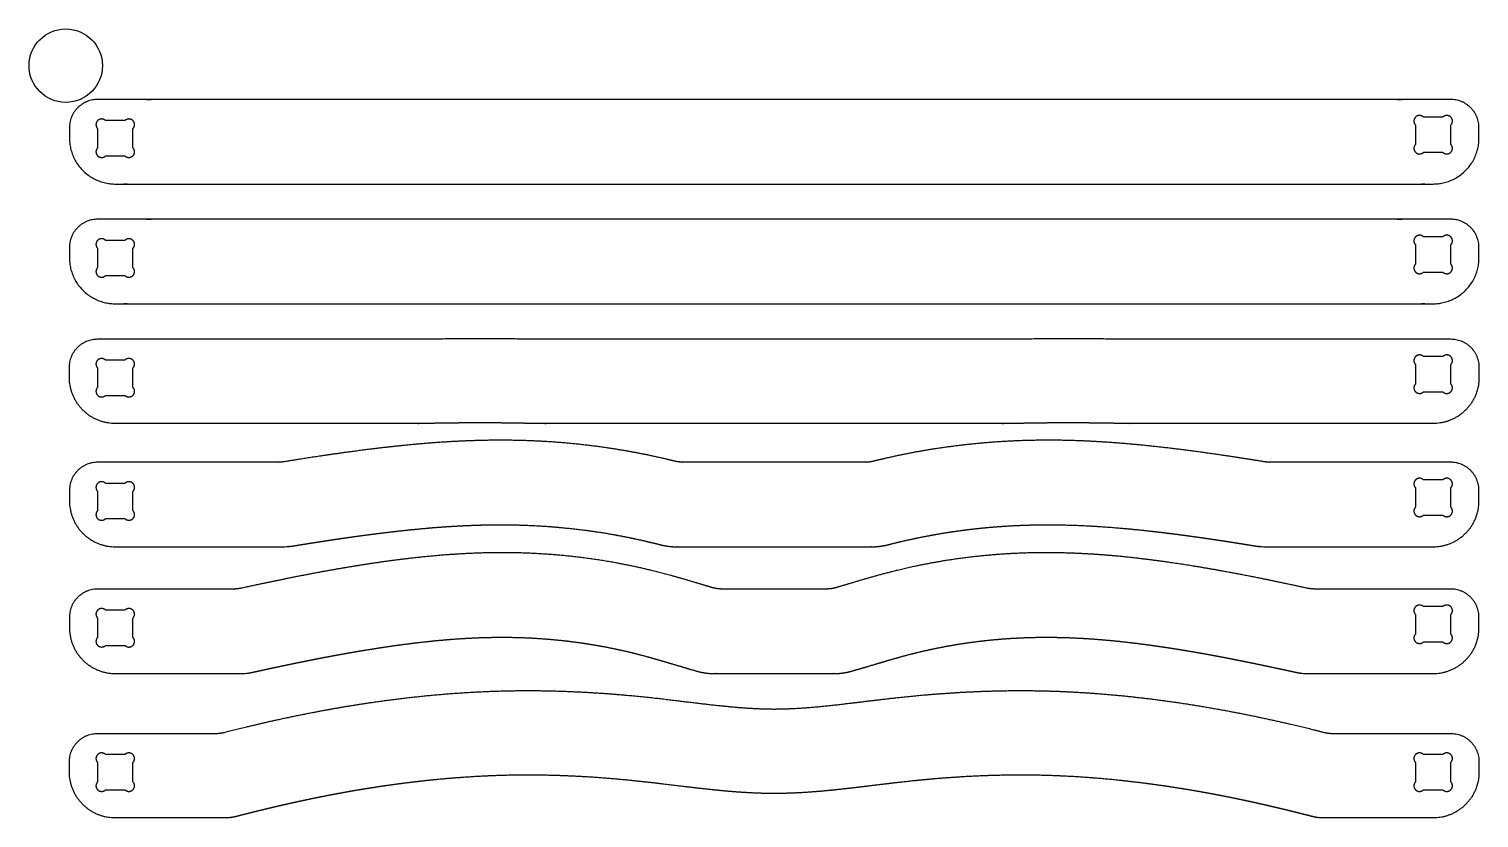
# Model space of a CAD drawing. Header units: millimetres. Extents: x -4 to 1996, y 12 to 836.
# Drawn here: x 988.2 to 1482, y 429.3 to 698.2 of the extents above; entities that cross this region are included whole.
import ezdxf

# ---------------------------------------------------------------- set-up
doc = ezdxf.new("R2010")
doc.units = ezdxf.units.MM
doc.header["$MEASUREMENT"] = 0
for name, color, linetype in [('Holes', 7, 'Continuous'), ('Nesting holes', 7, 'Continuous'), ('Nesting outlines', 7, 'Continuous')]:
    doc.layers.add(name, color=color, linetype=linetype)

msp = doc.modelspace()

# ---------------------------------------------------------------- linework, layer by layer
at = {"layer": 'Holes'}
msp.add_circle((1000.72, 685.69), 12.5, dxfattribs=at)
at = {"layer": 'Nesting holes'}
for points in [[(1020.87, 666.96), (1014.32, 666.96)], [(1469.67, 668.16), (1463.12, 668.16)], [(1011.59, 664.24), (1011.59, 657.68)], [(1023.59, 657.68), (1023.59, 664.24)], [(1460.39, 665.44), (1460.39, 658.88)], [(1472.39, 658.88), (1472.39, 665.44)], [(1014.32, 654.96), (1020.87, 654.96)], [(1463.12, 656.16), (1469.67, 656.16)], [(1469.67, 627.36), (1463.12, 627.36)], [(1011.59, 623.44), (1011.59, 616.88)], [(1020.87, 626.16), (1014.32, 626.16)], [(1023.59, 616.88), (1023.59, 623.44)], [(1460.39, 624.64), (1460.39, 618.08)], [(1472.39, 618.08), (1472.39, 624.64)], [(1014.32, 614.16), (1020.87, 614.16)], [(1463.12, 615.36), (1469.67, 615.36)], [(1020.87, 585.36), (1014.32, 585.36)], [(1460.39, 583.84), (1460.39, 577.28)], [(1469.67, 586.56), (1463.12, 586.56)], [(1472.39, 577.28), (1472.39, 583.84)], [(1011.59, 582.64), (1011.59, 576.08)], [(1023.59, 576.08), (1023.59, 582.64)], [(1014.32, 573.36), (1020.87, 573.36)], [(1463.12, 574.56), (1469.67, 574.56)], [(1020.87, 543.36), (1014.32, 543.36)], [(1469.67, 544.56), (1463.12, 544.56)], [(1011.59, 540.64), (1011.59, 534.08)], [(1023.59, 534.08), (1023.59, 540.64)], [(1460.39, 541.84), (1460.39, 535.28)], [(1472.39, 535.28), (1472.39, 541.84)], [(1014.32, 531.36), (1020.87, 531.36)], [(1463.12, 532.56), (1469.67, 532.56)], [(1020.87, 500.16), (1014.32, 500.16)], [(1469.67, 501.36), (1463.12, 501.36)], [(1011.59, 497.44), (1011.59, 490.88)], [(1023.59, 490.88), (1023.59, 497.44)], [(1460.39, 498.64), (1460.39, 492.08)], [(1472.39, 492.08), (1472.39, 498.64)], [(1463.12, 489.36), (1469.67, 489.36)], [(1014.32, 488.16), (1020.87, 488.16)], [(1020.87, 450.96), (1014.32, 450.96)], [(1469.67, 450.96), (1463.12, 450.96)], [(1011.59, 448.24), (1011.59, 441.68)], [(1023.59, 441.68), (1023.59, 448.24)], [(1460.39, 448.24), (1460.39, 441.68)], [(1472.39, 441.68), (1472.39, 448.24)], [(1014.32, 438.96), (1020.87, 438.96)], [(1463.12, 438.96), (1469.67, 438.96)]]:
    msp.add_lwpolyline(points, dxfattribs=at)
for points, knots in [([(1014.32, 666.96), (1012.95, 668.32), (1011.59, 666.96), (1010.23, 665.6), (1011.59, 664.24)], [-3.332162, -3.332162, -3.332162, -1.666081, -1.666081, 0, 0, 0]), ([(1023.59, 664.24), (1024.95, 665.6), (1023.59, 666.96), (1022.23, 668.32), (1020.87, 666.96)], [0, 0, 0, 1.666081, 1.666081, 3.332162, 3.332162, 3.332162]), ([(1463.12, 668.16), (1461.75, 669.52), (1460.39, 668.16), (1459.03, 666.8), (1460.39, 665.44)], [-3.332162, -3.332162, -3.332162, -1.666081, -1.666081, 0, 0, 0]), ([(1472.39, 665.44), (1473.75, 666.8), (1472.39, 668.16), (1471.03, 669.52), (1469.67, 668.16)], [0, 0, 0, 1.666081, 1.666081, 3.332162, 3.332162, 3.332162]), ([(1011.59, 657.68), (1010.23, 656.32), (1011.59, 654.96), (1012.95, 653.6), (1014.32, 654.96)], [0, 0, 0, 1.666081, 1.666081, 3.332162, 3.332162, 3.332162]), ([(1020.87, 654.96), (1022.23, 653.6), (1023.59, 654.96), (1024.95, 656.32), (1023.59, 657.68)], [-3.332162, -3.332162, -3.332162, -1.666081, -1.666081, 0, 0, 0]), ([(1460.39, 658.88), (1459.03, 657.52), (1460.39, 656.16), (1461.75, 654.8), (1463.12, 656.16)], [0, 0, 0, 1.666081, 1.666081, 3.332162, 3.332162, 3.332162]), ([(1469.67, 656.16), (1471.03, 654.8), (1472.39, 656.16), (1473.75, 657.52), (1472.39, 658.88)], [-3.332162, -3.332162, -3.332162, -1.666081, -1.666081, 0, 0, 0]), ([(1463.12, 627.36), (1461.75, 628.72), (1460.39, 627.36), (1459.03, 626), (1460.39, 624.64)], [-3.332162, -3.332162, -3.332162, -1.666081, -1.666081, 0, 0, 0]), ([(1472.39, 624.64), (1473.75, 626), (1472.39, 627.36), (1471.03, 628.72), (1469.67, 627.36)], [0, 0, 0, 1.666081, 1.666081, 3.332162, 3.332162, 3.332162]), ([(1014.32, 626.16), (1012.95, 627.52), (1011.59, 626.16), (1010.23, 624.8), (1011.59, 623.44)], [-3.332162, -3.332162, -3.332162, -1.666081, -1.666081, 0, 0, 0]), ([(1023.59, 623.44), (1024.95, 624.8), (1023.59, 626.16), (1022.23, 627.52), (1020.87, 626.16)], [0, 0, 0, 1.666081, 1.666081, 3.332162, 3.332162, 3.332162]), ([(1460.39, 618.08), (1459.03, 616.72), (1460.39, 615.36), (1461.75, 614), (1463.12, 615.36)], [0, 0, 0, 1.666081, 1.666081, 3.332162, 3.332162, 3.332162]), ([(1469.67, 615.36), (1471.03, 614), (1472.39, 615.36), (1473.75, 616.72), (1472.39, 618.08)], [-3.332162, -3.332162, -3.332162, -1.666081, -1.666081, 0, 0, 0]), ([(1011.59, 616.88), (1010.23, 615.52), (1011.59, 614.16), (1012.95, 612.8), (1014.32, 614.16)], [0, 0, 0, 1.666081, 1.666081, 3.332162, 3.332162, 3.332162]), ([(1020.87, 614.16), (1022.23, 612.8), (1023.59, 614.16), (1024.95, 615.52), (1023.59, 616.88)], [-3.332162, -3.332162, -3.332162, -1.666081, -1.666081, 0, 0, 0]), ([(1014.32, 585.36), (1012.95, 586.72), (1011.59, 585.36), (1010.23, 584), (1011.59, 582.64)], [-3.332162, -3.332162, -3.332162, -1.666081, -1.666081, 0, 0, 0]), ([(1023.59, 582.64), (1024.95, 584), (1023.59, 585.36), (1022.23, 586.72), (1020.87, 585.36)], [0, 0, 0, 1.666081, 1.666081, 3.332162, 3.332162, 3.332162]), ([(1463.12, 586.56), (1461.75, 587.92), (1460.39, 586.56), (1459.03, 585.2), (1460.39, 583.84)], [-3.332162, -3.332162, -3.332162, -1.666081, -1.666081, 0, 0, 0]), ([(1472.39, 583.84), (1473.75, 585.2), (1472.39, 586.56), (1471.03, 587.92), (1469.67, 586.56)], [0, 0, 0, 1.666081, 1.666081, 3.332162, 3.332162, 3.332162]), ([(1011.59, 576.08), (1010.23, 574.72), (1011.59, 573.36), (1012.95, 572), (1014.32, 573.36)], [0, 0, 0, 1.666081, 1.666081, 3.332162, 3.332162, 3.332162]), ([(1020.87, 573.36), (1022.23, 572), (1023.59, 573.36), (1024.95, 574.72), (1023.59, 576.08)], [-3.332162, -3.332162, -3.332162, -1.666081, -1.666081, 0, 0, 0]), ([(1460.39, 577.28), (1459.03, 575.92), (1460.39, 574.56), (1461.75, 573.2), (1463.12, 574.56)], [0, 0, 0, 1.666081, 1.666081, 3.332162, 3.332162, 3.332162]), ([(1469.67, 574.56), (1471.03, 573.2), (1472.39, 574.56), (1473.75, 575.92), (1472.39, 577.28)], [-3.332162, -3.332162, -3.332162, -1.666081, -1.666081, 0, 0, 0]), ([(1014.32, 543.36), (1012.95, 544.72), (1011.59, 543.36), (1010.23, 542), (1011.59, 540.64)], [-3.332162, -3.332162, -3.332162, -1.666081, -1.666081, 0, 0, 0]), ([(1023.59, 540.64), (1024.95, 542), (1023.59, 543.36), (1022.23, 544.72), (1020.87, 543.36)], [0, 0, 0, 1.666081, 1.666081, 3.332162, 3.332162, 3.332162]), ([(1463.12, 544.56), (1461.75, 545.92), (1460.39, 544.56), (1459.03, 543.2), (1460.39, 541.84)], [-3.332162, -3.332162, -3.332162, -1.666081, -1.666081, 0, 0, 0]), ([(1472.39, 541.84), (1473.75, 543.2), (1472.39, 544.56), (1471.03, 545.92), (1469.67, 544.56)], [0, 0, 0, 1.666081, 1.666081, 3.332162, 3.332162, 3.332162]), ([(1011.59, 534.08), (1010.23, 532.72), (1011.59, 531.36), (1012.95, 530), (1014.32, 531.36)], [0, 0, 0, 1.666081, 1.666081, 3.332162, 3.332162, 3.332162]), ([(1020.87, 531.36), (1022.23, 530), (1023.59, 531.36), (1024.95, 532.72), (1023.59, 534.08)], [-3.332162, -3.332162, -3.332162, -1.666081, -1.666081, 0, 0, 0]), ([(1460.39, 535.28), (1459.03, 533.92), (1460.39, 532.56), (1461.75, 531.2), (1463.12, 532.56)], [0, 0, 0, 1.666081, 1.666081, 3.332162, 3.332162, 3.332162]), ([(1469.67, 532.56), (1471.03, 531.2), (1472.39, 532.56), (1473.75, 533.92), (1472.39, 535.28)], [-3.332162, -3.332162, -3.332162, -1.666081, -1.666081, 0, 0, 0]), ([(1014.32, 500.16), (1012.95, 501.52), (1011.59, 500.16), (1010.23, 498.8), (1011.59, 497.44)], [-3.332162, -3.332162, -3.332162, -1.666081, -1.666081, 0, 0, 0]), ([(1023.59, 497.44), (1024.95, 498.8), (1023.59, 500.16), (1022.23, 501.52), (1020.87, 500.16)], [0, 0, 0, 1.666081, 1.666081, 3.332162, 3.332162, 3.332162]), ([(1463.12, 501.36), (1461.75, 502.72), (1460.39, 501.36), (1459.03, 500), (1460.39, 498.64)], [-3.332162, -3.332162, -3.332162, -1.666081, -1.666081, 0, 0, 0]), ([(1472.39, 498.64), (1473.75, 500), (1472.39, 501.36), (1471.03, 502.72), (1469.67, 501.36)], [0, 0, 0, 1.666081, 1.666081, 3.332162, 3.332162, 3.332162]), ([(1011.59, 490.88), (1010.23, 489.52), (1011.59, 488.16), (1012.95, 486.8), (1014.32, 488.16)], [0, 0, 0, 1.666081, 1.666081, 3.332162, 3.332162, 3.332162]), ([(1020.87, 488.16), (1022.23, 486.8), (1023.59, 488.16), (1024.95, 489.52), (1023.59, 490.88)], [-3.332162, -3.332162, -3.332162, -1.666081, -1.666081, 0, 0, 0]), ([(1460.39, 492.08), (1459.03, 490.72), (1460.39, 489.36), (1461.75, 488), (1463.12, 489.36)], [0, 0, 0, 1.666081, 1.666081, 3.332162, 3.332162, 3.332162]), ([(1469.67, 489.36), (1471.03, 488), (1472.39, 489.36), (1473.75, 490.72), (1472.39, 492.08)], [-3.332162, -3.332162, -3.332162, -1.666081, -1.666081, 0, 0, 0]), ([(1014.32, 450.96), (1012.95, 452.32), (1011.59, 450.96), (1010.23, 449.6), (1011.59, 448.24)], [-3.332162, -3.332162, -3.332162, -1.666081, -1.666081, 0, 0, 0]), ([(1023.59, 448.24), (1024.95, 449.6), (1023.59, 450.96), (1022.23, 452.32), (1020.87, 450.96)], [0, 0, 0, 1.666081, 1.666081, 3.332162, 3.332162, 3.332162]), ([(1463.12, 450.96), (1461.75, 452.32), (1460.39, 450.96), (1459.03, 449.6), (1460.39, 448.24)], [-3.332162, -3.332162, -3.332162, -1.666081, -1.666081, 0, 0, 0]), ([(1472.39, 448.24), (1473.75, 449.6), (1472.39, 450.96), (1471.03, 452.32), (1469.67, 450.96)], [0, 0, 0, 1.666081, 1.666081, 3.332162, 3.332162, 3.332162]), ([(1011.59, 441.68), (1010.23, 440.32), (1011.59, 438.96), (1012.95, 437.6), (1014.32, 438.96)], [0, 0, 0, 1.666081, 1.666081, 3.332162, 3.332162, 3.332162]), ([(1020.87, 438.96), (1022.23, 437.6), (1023.59, 438.96), (1024.95, 440.32), (1023.59, 441.68)], [-3.332162, -3.332162, -3.332162, -1.666081, -1.666081, 0, 0, 0]), ([(1460.39, 441.68), (1459.03, 440.32), (1460.39, 438.96), (1461.75, 437.6), (1463.12, 438.96)], [0, 0, 0, 1.666081, 1.666081, 3.332162, 3.332162, 3.332162]), ([(1469.67, 438.96), (1471.03, 437.6), (1472.39, 438.96), (1473.75, 440.32), (1472.39, 441.68)], [-3.332162, -3.332162, -3.332162, -1.666081, -1.666081, 0, 0, 0])]:
    msp.add_rational_spline(points, [1, 0.707106781187, 1, 0.707106781187, 1], degree=2, knots=knots, dxfattribs=at)
at = {"layer": 'Nesting outlines'}
for points in [[(1011.59, 674.16), (1001.99, 674.16), (1001.99, 664.56)], [(1481.99, 664.56), (1481.99, 674.16), (1472.39, 674.16)], [(1011.59, 633.36), (1001.99, 633.36), (1001.99, 623.76)], [(1481.99, 623.76), (1481.99, 633.36), (1472.39, 633.36)], [(1001.99, 582.96), (1001.99, 592.56), (1011.59, 592.56)], [(1472.39, 592.56), (1481.99, 592.56), (1481.99, 582.96)], [(1011.59, 550.56), (1001.99, 550.56), (1001.99, 540.96)], [(1481.99, 540.96), (1481.99, 550.56), (1472.39, 550.56)], [(1011.59, 507.36), (1001.99, 507.36), (1001.99, 497.76)], [(1481.99, 497.76), (1481.99, 507.36), (1472.39, 507.36)], [(1001.99, 448.56), (1001.99, 458.16), (1011.59, 458.16)], [(1472.39, 458.16), (1481.99, 458.16), (1481.99, 448.56)]]:
    msp.add_rational_spline(points, [1, 0.707106781187, 1], degree=2, dxfattribs=at)
for points, degree, knots in [([(1472.39, 674.16), (1462.79, 674.16), (1453.19, 674.16), (1241.99, 674.16), (1030.79, 674.16), (1021.19, 674.16), (1011.59, 674.16)], 2, [-312.057785, -312.057785, -312.057785, -296.057785, -296.057785, 55.942215, 55.942215, 71.942215, 71.942215, 71.942215]), ([(1472.39, 633.36), (1462.79, 633.36), (1453.19, 633.36), (1241.99, 633.36), (1030.79, 633.36), (1021.19, 633.36), (1011.59, 633.36)], 2, [444.835092, 444.835092, 444.835092, 460.835092, 460.835092, 812.835092, 812.835092, 828.835092, 828.835092, 828.835092]), ([(1011.59, 592.56), (1017.99, 592.56), (1024.39, 592.56), (1030.79, 592.56), (1060.23, 592.56), (1089.67, 592.56), (1119.11, 592.56), (1120.85, 592.56), (1124.42, 592.59), (1129.9, 592.68), (1135.57, 592.75), (1141.36, 592.79), (1147.16, 592.76), (1152.86, 592.69), (1158.34, 592.6), (1161.91, 592.56), (1163.64, 592.56), (1215.88, 592.56), (1268.11, 592.56), (1320.34, 592.56), (1322.07, 592.56), (1325.64, 592.6), (1331.13, 592.69), (1336.82, 592.76), (1342.62, 592.79), (1348.41, 592.75), (1354.09, 592.68), (1359.57, 592.59), (1363.14, 592.56), (1364.88, 592.56), (1394.32, 592.56), (1423.75, 592.56), (1453.19, 592.56)], 3, [444.836909, 444.836909, 444.836909, 444.836909, 460.836909, 460.836909, 460.836909, 534.433031, 534.433031, 534.433031, 538.779563, 543.366579, 548.125277, 552.974105, 557.840329, 562.624643, 567.222916, 571.54678, 571.54678, 571.54678, 702.131511, 702.131511, 702.131511, 706.45852, 711.054049, 715.837722, 720.703772, 725.554257, 730.313672, 734.900704, 739.245295, 739.245295, 739.245295, 812.841377, 812.841377, 812.841377, 812.841377])]:
    msp.add_open_spline(points, degree=degree, knots=knots, dxfattribs=at)
for points, weights, degree, knots in [([(1001.99, 660.96), (1001.99, 645.36), (1017.59, 645.36), (1241.99, 645.36), (1466.39, 645.36), (1481.99, 645.36), (1481.99, 660.96), (1481.99, 662.76), (1481.99, 664.56)], [1, 0.707106781187, 1, 1, 1, 0.707106781187, 1, 1, 1], 2, [-745.892875, -745.892875, -745.892875, -725.47533, -725.47533, -351.47533, -351.47533, -331.057785, -331.057785, -328.057785, -328.057785, -328.057785]), ([(1001.99, 620.16), (1001.99, 604.56), (1017.59, 604.56), (1241.99, 604.56), (1466.39, 604.56), (1481.99, 604.56), (1481.99, 620.16), (1481.99, 621.96), (1481.99, 623.76)], [1, 0.707106781187, 1, 1, 1, 0.707106781187, 1, 1, 1], 2, [11.000001, 11.000001, 11.000001, 31.417546, 31.417546, 405.417546, 405.417546, 425.835091, 425.835091, 428.835091, 428.835091, 428.835091]), ([(1481.99, 582.96), (1481.99, 581.76), (1481.99, 580.56), (1481.99, 579.36), (1481.99, 570.22), (1475.53, 563.76), (1466.39, 563.76), (1432.55, 563.76), (1398.72, 563.76), (1364.88, 563.76), (1363.02, 563.76), (1361.17, 563.78), (1357.46, 563.82), (1355.6, 563.85), (1351.89, 563.9), (1350.03, 563.93), (1346.32, 563.96), (1344.47, 563.97), (1340.75, 563.98), (1338.9, 563.97), (1335.19, 563.94), (1333.33, 563.91), (1329.62, 563.86), (1327.77, 563.83), (1324.06, 563.78), (1322.2, 563.76), (1320.34, 563.76), (1268.11, 563.76), (1215.88, 563.76), (1163.64, 563.76), (1161.79, 563.76), (1159.93, 563.78), (1156.22, 563.83), (1154.36, 563.86), (1150.65, 563.91), (1148.8, 563.94), (1145.09, 563.97), (1143.23, 563.98), (1139.52, 563.97), (1137.67, 563.96), (1133.95, 563.93), (1132.1, 563.9), (1128.39, 563.85), (1126.53, 563.82), (1122.82, 563.78), (1120.97, 563.76), (1119.11, 563.76), (1085.27, 563.76), (1051.43, 563.76), (1017.59, 563.76), (1008.46, 563.76), (1001.99, 570.22), (1001.99, 579.36), (1001.99, 580.56), (1001.99, 581.76), (1001.99, 582.96)], [1, 1, 1, 1, 0.804737854124, 0.804737854124, 1, 1, 1, 1, 1, 1, 1, 1, 1, 1, 1, 1, 1, 1, 1, 1, 1, 1, 1, 1, 1, 1, 1, 1, 1, 1, 1, 1, 1, 1, 1, 1, 1, 1, 1, 1, 1, 1, 1, 1, 1, 1, 1, 1, 0.804737854124, 0.804737854124, 1, 1, 1, 1], 3, [8.000002, 8.000002, 8.000002, 8.000002, 11.000002, 11.000002, 11.000002, 31.417547, 31.417547, 31.417547, 116.013628, 116.013628, 116.013628, 120.65253, 120.65253, 125.289214, 125.289214, 129.930926, 129.930926, 134.570223, 134.570223, 139.210862, 139.210862, 143.846674, 143.846674, 148.485894, 148.485894, 153.126012, 153.126012, 153.126012, 283.710744, 283.710744, 283.710744, 288.347725, 288.347725, 292.989787, 292.989787, 297.626267, 297.626267, 302.266769, 302.266769, 306.904584, 306.904584, 311.54574, 311.54574, 316.182269, 316.182269, 320.823255, 320.823255, 320.823255, 405.419369, 405.419369, 405.419369, 425.836914, 425.836914, 425.836914, 428.836913, 428.836913, 428.836913, 428.836913]), ([(1275.8, 550.9), (1274.87, 550.68), (1273.91, 550.56), (1272.95, 550.56), (1252.31, 550.56), (1231.67, 550.56), (1211.04, 550.56), (1210.08, 550.56), (1209.12, 550.68), (1208.19, 550.9), (1207.32, 551.11), (1205.2, 551.63), (1199.6, 552.91), (1190.98, 554.6), (1178.47, 556.46), (1164.62, 557.72), (1151.86, 558.13), (1139.26, 557.98), (1126.59, 557.32), (1114.32, 556.17), (1104.74, 555.05), (1097.43, 554.1), (1087.54, 552.7), (1079.98, 551.52), (1075.02, 550.71), (1074.39, 550.61), (1073.75, 550.56), (1073.1, 550.56), (1059, 550.56), (1044.9, 550.56), (1030.79, 550.56), (1024.39, 550.56), (1017.99, 550.56), (1011.59, 550.56)], [1, 0.99521000024, 0.99521000024, 1, 1, 1, 1, 0.995214382607, 0.995214382607, 1, 1, 1, 1, 1, 1, 1, 1, 1, 1, 1, 1, 1, 1, 1, 1, 0.997848724425, 0.997848724425, 1, 1, 1, 1, 1, 1, 1], 3, [-1806.056003, -1806.056003, -1806.056003, -1806.056003, -1803.657066, -1803.657066, -1803.657066, -1752.064744, -1752.064744, -1752.064744, -1749.666907, -1749.666907, -1749.666907, -1747.444252, -1744.201977, -1735.309313, -1725.490734, -1712.582221, -1700.557271, -1693.599805, -1681.08826, -1668.83128, -1662.812958, -1656.963206, -1650.394218, -1637.842335, -1637.842335, -1637.842335, -1636.235189, -1636.235189, -1636.235189, -1600.97702, -1600.97702, -1600.97702, -1584.97702, -1584.97702, -1584.97702, -1584.97702]), ([(1472.39, 550.56), (1465.99, 550.56), (1459.59, 550.56), (1453.19, 550.56), (1439.09, 550.56), (1424.99, 550.56), (1410.88, 550.56), (1410.24, 550.56), (1409.6, 550.61), (1408.96, 550.71), (1404.63, 551.42), (1395.3, 552.88), (1381.44, 554.81), (1368.07, 556.35), (1355.49, 557.42), (1343.13, 558.05), (1331.52, 558.12), (1319.19, 557.66), (1306.82, 556.61), (1294.7, 554.88), (1285.59, 553.16), (1279.78, 551.86), (1276.83, 551.16), (1275.8, 550.9)], [1, 1, 1, 1, 1, 1, 1, 0.997848716124, 0.997848716124, 1, 1, 1, 1, 1, 1, 1, 1, 1, 1, 1, 1, 1, 1, 1], 3, [-1130.267183, -1130.267183, -1130.267183, -1130.267183, -1114.267183, -1114.267183, -1114.267183, -1079.00904, -1079.00904, -1079.00904, -1077.40189, -1077.40189, -1077.40189, -1066.418688, -1053.804432, -1042.414873, -1032.770166, -1022.247846, -1011.478202, -1003.751715, -991.412397, -980.465069, -973.159926, -968.223169, -965.578096, -965.578096, -965.578096, -965.578096]), ([(1001.99, 540.96), (1001.99, 539.76), (1001.99, 538.56), (1001.99, 537.36), (1001.99, 528.22), (1008.46, 521.76), (1017.59, 521.76), (1036.54, 521.76), (1055.49, 521.76), (1074.43, 521.76), (1075.76, 521.76), (1077.08, 521.87), (1078.38, 522.08), (1078.69, 522.13), (1079, 522.18), (1079.79, 522.31), (1080.27, 522.39), (1081.24, 522.55), (1081.72, 522.62), (1083.18, 522.86), (1084.14, 523.01), (1086.08, 523.31), (1087.04, 523.46), (1088.98, 523.76), (1089.94, 523.91), (1091.88, 524.2), (1092.84, 524.34), (1094.77, 524.63), (1095.74, 524.77), (1098.64, 525.18), (1100.57, 525.45), (1104.44, 525.96), (1106.38, 526.22), (1110.27, 526.7), (1112.21, 526.92), (1116.1, 527.36), (1118.04, 527.56), (1121.94, 527.94), (1123.89, 528.12), (1127.79, 528.44), (1129.74, 528.58), (1133.65, 528.83), (1135.6, 528.93), (1139.52, 529.1), (1141.47, 529.17), (1145.39, 529.25), (1147.35, 529.27), (1153.22, 529.25), (1157.14, 529.15), (1164.96, 528.72), (1168.86, 528.41), (1176.65, 527.57), (1180.53, 527.05), (1186.33, 526.1), (1188.25, 525.76), (1192.1, 525.02), (1194.01, 524.62), (1197.83, 523.77), (1199.73, 523.32), (1202.2, 522.72), (1202.77, 522.58), (1203.34, 522.43), (1203.79, 522.32), (1204.23, 522.23), (1205.12, 522.06), (1205.57, 521.99), (1206.47, 521.88), (1206.93, 521.83), (1207.83, 521.77), (1208.29, 521.76), (1208.74, 521.76), (1230.91, 521.76), (1253.08, 521.76), (1275.25, 521.76), (1275.7, 521.76), (1276.15, 521.77), (1277.06, 521.83), (1277.51, 521.88), (1278.42, 521.99), (1278.86, 522.06), (1279.76, 522.23), (1280.2, 522.32), (1280.64, 522.43), (1281.19, 522.57), (1281.74, 522.71), (1284.2, 523.31), (1286.11, 523.76), (1289.93, 524.61), (1291.85, 525.01), (1295.7, 525.75), (1297.63, 526.09), (1301.49, 526.73), (1303.43, 527.02), (1307.31, 527.54), (1309.26, 527.78), (1313.16, 528.2), (1315.11, 528.38), (1319.01, 528.7), (1320.97, 528.83), (1326.83, 529.15), (1330.74, 529.25), (1338.57, 529.27), (1342.48, 529.19), (1350.29, 528.85), (1354.19, 528.6), (1362, 527.96), (1365.89, 527.58), (1371.73, 526.93), (1373.67, 526.7), (1376.58, 526.34), (1377.55, 526.22), (1379.49, 525.97), (1380.46, 525.84), (1383.37, 525.45), (1385.32, 525.18), (1388.23, 524.77), (1389.21, 524.63), (1391.15, 524.34), (1392.12, 524.2), (1394.06, 523.91), (1395.02, 523.76), (1396.96, 523.46), (1397.93, 523.31), (1399.86, 523.01), (1400.83, 522.85), (1402.76, 522.54), (1403.73, 522.39), (1405, 522.18), (1405.3, 522.13), (1405.61, 522.08), (1406.91, 521.87), (1408.23, 521.76), (1409.55, 521.76), (1428.5, 521.76), (1447.45, 521.76), (1466.39, 521.76), (1475.53, 521.76), (1481.99, 528.22), (1481.99, 537.36), (1481.99, 538.56), (1481.99, 539.76), (1481.99, 540.96)], [1, 1, 1, 1, 0.804737854124, 0.804737854124, 1, 1, 1, 1, 1, 1, 1, 1, 1, 1, 1, 1, 1, 1, 1, 1, 1, 1, 1, 1, 1, 1, 1, 1, 1, 1, 1, 1, 1, 1, 1, 1, 1, 1, 1, 1, 1, 1, 1, 1, 1, 1, 1, 1, 1, 1, 1, 1, 1, 1, 1, 1, 1, 1, 1, 1, 1, 1, 1, 1, 1, 1, 1, 1, 1, 1, 1, 1, 1, 1, 1, 1, 1, 1, 1, 1, 1, 1, 1, 1, 1, 1, 1, 1, 1, 1, 1, 1, 1, 1, 1, 1, 1, 1, 1, 1, 1, 1, 1, 1, 1, 1, 1, 1, 1, 1, 1, 1, 1, 1, 1, 1, 1, 1, 1, 1, 1, 1, 1, 1, 1, 1, 1, 1, 1, 1, 1, 1, 1, 1, 0.804737854124, 0.804737854124, 1, 1, 1, 1], 3, [-1568.97701, -1568.97701, -1568.97701, -1568.97701, -1565.977006, -1565.977006, -1565.977006, -1545.559461, -1545.559461, -1545.559461, -1498.19266, -1498.19266, -1498.19266, -1494.878017, -1494.878017, -1494.878017, -1494.098017, -1494.098017, -1492.873919, -1492.873919, -1491.648534, -1491.648534, -1489.201, -1489.201, -1486.75571, -1486.75571, -1484.312776, -1484.312776, -1481.871469, -1481.871469, -1479.431748, -1479.431748, -1474.558382, -1474.558382, -1469.664752, -1469.664752, -1464.773516, -1464.773516, -1459.88949, -1459.88949, -1454.997821, -1454.997821, -1450.105153, -1450.105153, -1445.211797, -1445.211797, -1440.318058, -1440.318058, -1435.424267, -1435.424267, -1425.628095, -1425.628095, -1415.836311, -1415.836311, -1406.050804, -1406.050804, -1401.158428, -1401.158428, -1396.268711, -1396.268711, -1391.386918, -1391.386918, -1389.91255, -1389.91255, -1389.91255, -1388.772273, -1388.772273, -1387.631821, -1387.631821, -1386.491261, -1386.491261, -1385.351103, -1385.351103, -1385.351103, -1329.931454, -1329.931454, -1329.931454, -1328.790686, -1328.790686, -1327.650518, -1327.650518, -1326.510292, -1326.510292, -1325.370071, -1325.370071, -1325.370071, -1323.953785, -1323.953785, -1319.048366, -1319.048366, -1314.150681, -1314.150681, -1309.253874, -1309.253874, -1304.356479, -1304.356479, -1299.458026, -1299.458026, -1294.557695, -1294.557695, -1289.660636, -1289.660636, -1279.870221, -1279.870221, -1270.092963, -1270.092963, -1260.311793, -1260.311793, -1250.523004, -1250.523004, -1245.629479, -1245.629479, -1243.183938, -1243.183938, -1240.743217, -1240.743217, -1235.833431, -1235.833431, -1233.380042, -1233.380042, -1230.928046, -1230.928046, -1228.478225, -1228.478225, -1226.030774, -1226.030774, -1223.58418, -1223.58418, -1221.134092, -1221.134092, -1220.366139, -1220.366139, -1220.366139, -1217.05151, -1217.05151, -1217.05151, -1169.684738, -1169.684738, -1169.684738, -1149.267193, -1149.267193, -1149.267193, -1146.26719, -1146.26719, -1146.26719, -1146.26719]), ([(1472.39, 507.36), (1465.99, 507.36), (1459.59, 507.36), (1453.19, 507.36), (1444.15, 507.36), (1435.11, 507.36), (1426.07, 507.36), (1425.21, 507.36), (1424.36, 507.45), (1423.52, 507.63), (1418, 508.84), (1407.68, 511.02), (1394.51, 513.54), (1385.1, 515.13), (1376.59, 516.45), (1366.16, 517.87), (1353.16, 519.14), (1342.3, 519.67), (1334.58, 519.75), (1326.29, 519.66), (1314.78, 519.01), (1300.65, 517.24), (1289.48, 515.08), (1282.07, 513.29), (1276.81, 511.89), (1272.04, 510.51), (1267.25, 509.08), (1264.45, 508.25), (1263.15, 507.87), (1263.08, 507.84), (1261.98, 507.52), (1260.85, 507.36), (1259.7, 507.36), (1247.9, 507.36), (1236.09, 507.36), (1224.28, 507.36), (1223.14, 507.36), (1222.01, 507.52), (1220.91, 507.84), (1218.67, 508.5), (1215.01, 509.6), (1210.4, 510.96), (1206.75, 512), (1199.8, 513.87), (1188.48, 516.39), (1172.98, 518.67), (1158.89, 519.66), (1144.89, 519.82), (1131.14, 519.2), (1117.84, 517.86), (1106.44, 516.32), (1096.88, 514.81), (1087.72, 513.2), (1075.6, 510.87), (1066.77, 509.01), (1060.47, 507.63), (1059.63, 507.45), (1058.78, 507.36), (1057.92, 507.36), (1048.88, 507.36), (1039.83, 507.36), (1030.79, 507.36), (1024.39, 507.36), (1017.99, 507.36), (1011.59, 507.36)], [1, 1, 1, 1, 1, 1, 1, 0.996175738131, 0.996175738131, 1, 1, 1, 1, 1, 1, 1, 1, 1, 1, 1, 1, 1, 1, 1, 1, 1, 1, 1, 1, 1, 0.993236743116, 0.993236743116, 1, 1, 1, 1, 0.993242363135, 0.993242363135, 1, 1, 1, 1, 1, 1, 1, 1, 1, 1, 1, 1, 1, 1, 1, 1, 1, 1, 0.996175916632, 0.996175916632, 1, 1, 1, 1, 1, 1, 1], 3, [448.807848, 448.807848, 448.807848, 448.807848, 464.807848, 464.807848, 464.807848, 487.410282, 487.410282, 487.410282, 489.553529, 489.553529, 489.553529, 503.679899, 515.911952, 523.074207, 527.533929, 537.45489, 549.375494, 560.193943, 564.607763, 568.680118, 580.928515, 593.408027, 604.255671, 609.357144, 612.458621, 617.86038, 621.772919, 624.963838, 625.158269, 625.158269, 625.158269, 628.009527, 628.009527, 628.009527, 657.526202, 657.526202, 657.526202, 660.376272, 660.376272, 660.376272, 666.219951, 669.918115, 672.398891, 675.707641, 687.896461, 701.374444, 714.846722, 723.200906, 736.370778, 749.232558, 756.597421, 765.134089, 773.424698, 779.858824, 795.981954, 795.981954, 795.981954, 798.125151, 798.125151, 798.125151, 820.727658, 820.727658, 820.727658, 836.727658, 836.727658, 836.727658, 836.727658]), ([(1001.99, 494.16), (1001.99, 485.02), (1008.46, 478.56), (1017.59, 478.56), (1031.89, 478.56), (1046.18, 478.56), (1060.48, 478.56), (1061.71, 478.56), (1062.94, 478.69), (1064.14, 478.96), (1064.88, 479.12), (1065.62, 479.28), (1067.31, 479.65), (1068.27, 479.86), (1070.18, 480.27), (1071.13, 480.47), (1073.04, 480.88), (1074, 481.08), (1075.91, 481.48), (1076.86, 481.68), (1078.29, 481.98), (1078.77, 482.08), (1079.72, 482.27), (1080.2, 482.37), (1081.63, 482.66), (1082.59, 482.86), (1084.5, 483.24), (1085.46, 483.43), (1087.37, 483.8), (1088.32, 483.98), (1090.23, 484.35), (1091.19, 484.53), (1093.1, 484.88), (1094.06, 485.06), (1095.97, 485.4), (1096.93, 485.57), (1099.79, 486.07), (1101.7, 486.39), (1105.54, 487.02), (1107.47, 487.32), (1111.32, 487.89), (1113.25, 488.17), (1117.11, 488.69), (1119.05, 488.93), (1122.92, 489.38), (1124.86, 489.59), (1128.74, 489.97), (1130.68, 490.14), (1134.57, 490.43), (1136.51, 490.55), (1140.41, 490.75), (1142.36, 490.83), (1146.25, 490.92), (1148.2, 490.94), (1152.11, 490.93), (1154.06, 490.89), (1157.96, 490.75), (1159.91, 490.66), (1163.8, 490.4), (1165.75, 490.24), (1169.63, 489.87), (1171.57, 489.65), (1175.44, 489.15), (1177.37, 488.87), (1181.22, 488.25), (1183.14, 487.91), (1186.96, 487.16), (1188.87, 486.76), (1192.67, 485.9), (1194.56, 485.43), (1198.32, 484.45), (1200.19, 483.92), (1202.99, 483.12), (1203.93, 482.84), (1205.8, 482.29), (1206.73, 482.01), (1210.35, 480.93), (1213.03, 480.13), (1215.72, 479.37), (1216.28, 479.21), (1216.83, 479.08), (1217.92, 478.87), (1218.44, 478.78), (1219.46, 478.66), (1219.94, 478.62), (1220.88, 478.57), (1221.33, 478.56), (1221.79, 478.56), (1235.26, 478.56), (1248.73, 478.56), (1262.2, 478.56), (1262.65, 478.56), (1263.1, 478.57), (1264.04, 478.62), (1264.53, 478.66), (1265.54, 478.78), (1266.07, 478.87), (1267.15, 479.08), (1267.71, 479.21), (1268.26, 479.37), (1269.05, 479.59), (1269.84, 479.82), (1272.51, 480.59), (1274.38, 481.15), (1277.19, 481.99), (1278.13, 482.27), (1280, 482.83), (1280.94, 483.1), (1283.76, 483.91), (1285.65, 484.44), (1289.43, 485.43), (1291.32, 485.9), (1295.13, 486.76), (1297.03, 487.17), (1300.86, 487.91), (1302.78, 488.25), (1306.63, 488.87), (1308.56, 489.15), (1312.42, 489.65), (1314.36, 489.87), (1318.24, 490.24), (1320.18, 490.4), (1324.06, 490.66), (1326.01, 490.75), (1329.9, 490.89), (1331.84, 490.93), (1337.69, 490.95), (1341.58, 490.85), (1347.43, 490.56), (1349.37, 490.43), (1353.26, 490.14), (1355.2, 489.97), (1359.08, 489.6), (1361.02, 489.39), (1364.89, 488.94), (1366.82, 488.69), (1370.69, 488.17), (1372.62, 487.9), (1375.51, 487.47), (1376.48, 487.32), (1378.4, 487.02), (1379.36, 486.87), (1382.26, 486.4), (1384.19, 486.07), (1387.08, 485.57), (1388.04, 485.4), (1389.97, 485.05), (1390.93, 484.87), (1392.85, 484.52), (1393.81, 484.34), (1395.73, 483.97), (1396.69, 483.79), (1398.6, 483.41), (1399.56, 483.22), (1401.47, 482.84), (1402.43, 482.65), (1404.34, 482.26), (1405.3, 482.06), (1406.73, 481.77), (1407.2, 481.67), (1408.16, 481.47), (1408.63, 481.37), (1409.59, 481.17), (1410.06, 481.07), (1411.01, 480.87), (1411.49, 480.76), (1412.44, 480.56), (1412.92, 480.46), (1413.87, 480.26), (1414.34, 480.15), (1415.3, 479.95), (1415.77, 479.85), (1416.72, 479.64), (1417.2, 479.54), (1418.15, 479.33), (1418.62, 479.23), (1419.35, 479.07), (1419.6, 479.01), (1419.85, 478.96), (1421.05, 478.69), (1422.28, 478.56), (1423.51, 478.56), (1437.8, 478.56), (1452.1, 478.56), (1466.39, 478.56), (1475.53, 478.56), (1481.99, 485.02), (1481.99, 494.16), (1481.99, 495.36), (1481.99, 496.56), (1481.99, 497.76)], [1, 0.804737854124, 0.804737854124, 1, 1, 1, 1, 1, 1, 1, 1, 1, 1, 1, 1, 1, 1, 1, 1, 1, 1, 1, 1, 1, 1, 1, 1, 1, 1, 1, 1, 1, 1, 1, 1, 1, 1, 1, 1, 1, 1, 1, 1, 1, 1, 1, 1, 1, 1, 1, 1, 1, 1, 1, 1, 1, 1, 1, 1, 1, 1, 1, 1, 1, 1, 1, 1, 1, 1, 1, 1, 1, 1, 1, 1, 1, 1, 1, 1, 1, 1, 1, 1, 1, 1, 1, 1, 1, 1, 1, 1, 1, 1, 1, 1, 1, 1, 1, 1, 1, 1, 1, 1, 1, 1, 1, 1, 1, 1, 1, 1, 1, 1, 1, 1, 1, 1, 1, 1, 1, 1, 1, 1, 1, 1, 1, 1, 1, 1, 1, 1, 1, 1, 1, 1, 1, 1, 1, 1, 1, 1, 1, 1, 1, 1, 1, 1, 1, 1, 1, 1, 1, 1, 1, 1, 1, 1, 1, 1, 1, 1, 1, 1, 1, 1, 1, 1, 1, 1, 1, 1, 1, 1, 1, 1, 1, 1, 1, 1, 1, 1, 1, 1, 1, 1, 0.804737854124, 0.804737854124, 1, 1, 1, 1], 3, [10.999948, 10.999948, 10.999948, 10.999948, 31.417493, 31.417493, 31.417493, 67.153278, 67.153278, 67.153278, 70.235514, 70.235514, 70.235514, 72.126945, 72.126945, 74.569628, 74.569628, 77.011125, 77.011125, 79.451001, 79.451001, 81.888914, 81.888914, 83.107125, 83.107125, 84.325008, 84.325008, 86.760538, 86.760538, 89.1951, 89.1951, 91.628201, 91.628201, 94.059468, 94.059468, 96.489081, 96.489081, 98.917262, 98.917262, 103.758927, 103.758927, 108.632791, 108.632791, 113.503147, 113.503147, 118.376477, 118.376477, 123.249524, 123.249524, 128.122077, 128.122077, 132.995364, 132.995364, 137.868973, 137.868973, 142.742429, 142.742429, 147.622817, 147.622817, 152.501858, 152.501858, 157.379439, 157.379439, 162.255465, 162.255465, 167.129852, 167.129852, 172.002531, 172.002531, 176.873446, 176.873446, 181.742627, 181.742627, 186.595064, 186.595064, 189.029606, 189.029606, 191.470919, 191.470919, 198.464685, 198.464685, 198.464685, 199.894566, 199.894566, 201.215502, 201.215502, 202.433742, 202.433742, 203.55686, 203.55686, 203.55686, 237.235961, 237.235961, 237.235961, 238.359548, 238.359548, 239.577215, 239.577215, 240.898288, 240.898288, 242.328119, 242.328119, 242.328119, 244.381399, 244.381399, 249.264619, 249.264619, 251.708888, 251.708888, 254.152201, 254.152201, 259.049708, 259.049708, 263.925471, 263.925471, 268.800361, 268.800361, 273.673508, 273.673508, 278.544971, 278.544971, 283.414824, 283.414824, 288.283151, 288.283151, 293.150051, 293.150051, 298.015694, 298.015694, 307.765992, 307.765992, 312.639355, 312.639355, 317.510896, 317.510896, 322.38399, 322.38399, 327.257053, 327.257053, 332.132694, 332.132694, 334.569533, 334.569533, 337.004004, 337.004004, 341.900357, 341.900357, 344.345447, 344.345447, 346.789177, 346.789177, 349.230851, 349.230851, 351.670768, 351.670768, 354.109386, 354.109386, 356.547282, 356.547282, 358.984368, 358.984368, 360.199807, 360.199807, 361.419333, 361.419333, 362.633466, 362.633466, 363.852422, 363.852422, 365.066949, 365.066949, 366.284054, 366.284054, 367.500663, 367.500663, 368.714734, 368.714734, 369.93282, 369.93282, 370.572403, 370.572403, 370.572403, 373.65456, 373.65456, 373.65456, 409.390302, 409.390302, 409.390302, 429.807847, 429.807847, 429.807847, 432.807847, 432.807847, 432.807847, 432.807847]), ([(1011.59, 458.16), (1017.99, 458.16), (1024.39, 458.16), (1030.79, 458.16), (1031.05, 458.16), (1031.3, 458.16), (1031.55, 458.16), (1038.28, 458.16), (1045.01, 458.16), (1051.74, 458.16), (1052.73, 458.16), (1053.72, 458.28), (1054.69, 458.53), (1062.29, 460.46), (1072.59, 462.88), (1085.26, 465.42), (1094.42, 467.1), (1105.05, 468.81), (1119.8, 470.74), (1135.43, 472.14), (1151.22, 472.79), (1165.96, 472.77), (1179.69, 472.18), (1191.85, 471.23), (1200.81, 470.31), (1208.79, 469.37), (1215.91, 468.49), (1222.63, 467.71), (1227.78, 467.2), (1234.09, 466.69), (1239.14, 466.47), (1243.51, 466.49), (1246.94, 466.56), (1253.15, 466.9), (1260.72, 467.63), (1267.89, 468.47), (1273.02, 469.1), (1278.02, 469.7), (1284.63, 470.47), (1293.5, 471.35), (1304.01, 472.13), (1315.48, 472.67), (1327.76, 472.84), (1340.61, 472.52), (1352.87, 471.75), (1366.54, 470.45), (1379.98, 468.68), (1393.8, 466.38), (1406.11, 463.97), (1417.98, 461.33), (1425.72, 459.44), (1429.3, 458.53), (1430.26, 458.28), (1431.25, 458.16), (1432.25, 458.16), (1439.23, 458.16), (1446.21, 458.16), (1453.19, 458.16), (1459.59, 458.16), (1465.99, 458.16), (1472.39, 458.16)], [1, 1, 1, 1, 1, 1, 1, 1, 1, 1, 0.994870957804, 0.994870957804, 1, 1, 1, 1, 1, 1, 1, 1, 1, 1, 1, 1, 1, 1, 1, 1, 1, 1, 1, 1, 1, 1, 1, 1, 1, 1, 1, 1, 1, 1, 1, 1, 1, 1, 1, 1, 1, 1, 1, 1, 0.994870667911, 0.994870667911, 1, 1, 1, 1, 1, 1, 1], 3, [8, 8, 8, 8, 24, 24, 24, 24.633808, 24.633808, 24.633808, 41.454286, 41.454286, 41.454286, 43.936776, 43.936776, 43.936776, 63.548334, 70.380145, 76.245256, 86.821939, 97.290452, 113.426106, 126.047529, 136.801701, 150.274356, 160.370649, 167.29256, 172.791235, 180.46279, 185.236694, 189.705863, 193.40783, 201.06065, 202.322184, 204.333332, 209.651236, 217.852259, 223.350056, 227.701328, 230.767716, 235.937568, 244.345149, 253.05165, 262.276284, 273.038899, 283.754979, 294.415494, 303.743934, 318.072736, 328.292873, 338.771388, 349.437277, 358.681515, 358.681515, 358.681515, 361.164076, 361.164076, 361.164076, 378.618439, 378.618439, 378.618439, 394.618439, 394.618439, 394.618439, 394.618439]), ([(1481.99, 448.56), (1481.99, 447.36), (1481.99, 446.16), (1481.99, 444.96), (1481.99, 435.82), (1475.53, 429.36), (1466.39, 429.36), (1453.96, 429.36), (1441.53, 429.36), (1429.09, 429.36), (1428.43, 429.36), (1427.77, 429.4), (1426.45, 429.57), (1425.8, 429.69), (1425.16, 429.86), (1424.41, 430.05), (1423.66, 430.25), (1421.96, 430.68), (1421.01, 430.92), (1419.59, 431.27), (1419.11, 431.39), (1418.16, 431.63), (1417.69, 431.74), (1416.26, 432.09), (1415.31, 432.32), (1413.4, 432.78), (1412.45, 433), (1410.54, 433.45), (1409.59, 433.67), (1407.68, 434.11), (1406.72, 434.32), (1404.8, 434.75), (1403.84, 434.96), (1401.92, 435.37), (1400.96, 435.57), (1399.04, 435.97), (1398.08, 436.17), (1396.15, 436.56), (1395.19, 436.75), (1393.26, 437.13), (1392.29, 437.31), (1389.39, 437.86), (1387.45, 438.21), (1383.56, 438.88), (1381.62, 439.2), (1377.78, 439.81), (1375.9, 440.09), (1372.12, 440.63), (1370.22, 440.89), (1364.54, 441.62), (1360.75, 442.05), (1353.15, 442.79), (1349.34, 443.1), (1341.72, 443.58), (1337.91, 443.75), (1330.25, 443.96), (1326.4, 443.98), (1318.71, 443.9), (1314.86, 443.79), (1307.17, 443.44), (1303.33, 443.2), (1297.58, 442.75), (1295.66, 442.59), (1291.83, 442.24), (1289.92, 442.05), (1284.17, 441.43), (1280.35, 440.97), (1274.61, 440.28), (1272.7, 440.04), (1268.87, 439.59), (1266.96, 439.37), (1263.14, 438.95), (1261.22, 438.75), (1257.39, 438.4), (1255.48, 438.24), (1249.71, 437.85), (1245.87, 437.69), (1240.09, 437.69), (1238.16, 437.73), (1234.3, 437.87), (1232.37, 437.98), (1228.52, 438.24), (1226.6, 438.4), (1222.75, 438.76), (1220.83, 438.95), (1215.07, 439.58), (1211.24, 440.05), (1203.57, 440.98), (1199.74, 441.44), (1188.25, 442.66), (1180.59, 443.27), (1169.06, 443.79), (1165.22, 443.9), (1157.52, 443.98), (1153.68, 443.95), (1146.01, 443.75), (1142.2, 443.57), (1134.58, 443.09), (1130.78, 442.78), (1125.08, 442.23), (1123.19, 442.03), (1119.4, 441.6), (1117.5, 441.37), (1113.72, 440.88), (1111.83, 440.63), (1108.06, 440.08), (1106.17, 439.8), (1103.32, 439.35), (1102.36, 439.19), (1100.43, 438.88), (1099.47, 438.71), (1097.54, 438.38), (1096.58, 438.21), (1094.65, 437.86), (1093.69, 437.69), (1090.8, 437.14), (1088.88, 436.77), (1086, 436.19), (1085.03, 435.99), (1083.11, 435.59), (1082.15, 435.39), (1080.23, 434.97), (1079.27, 434.77), (1077.35, 434.34), (1076.4, 434.13), (1074.48, 433.69), (1073.52, 433.47), (1071.6, 433.02), (1070.64, 432.79), (1069.21, 432.45), (1068.73, 432.34), (1067.78, 432.1), (1067.3, 431.99), (1065.86, 431.64), (1064.91, 431.4), (1063, 430.92), (1062.04, 430.68), (1060.61, 430.32), (1060.13, 430.19), (1059.38, 430), (1059.11, 429.93), (1058.83, 429.86), (1058.19, 429.69), (1057.54, 429.57), (1056.22, 429.4), (1055.56, 429.36), (1054.89, 429.36), (1042.46, 429.36), (1030.03, 429.36), (1017.59, 429.36), (1008.46, 429.36), (1001.99, 435.82), (1001.99, 444.96), (1001.99, 446.16), (1001.99, 447.36), (1001.99, 448.56)], [1, 1, 1, 1, 0.804737854124, 0.804737854124, 1, 1, 1, 1, 1, 1, 1, 1, 1, 1, 1, 1, 1, 1, 1, 1, 1, 1, 1, 1, 1, 1, 1, 1, 1, 1, 1, 1, 1, 1, 1, 1, 1, 1, 1, 1, 1, 1, 1, 1, 1, 1, 1, 1, 1, 1, 1, 1, 1, 1, 1, 1, 1, 1, 1, 1, 1, 1, 1, 1, 1, 1, 1, 1, 1, 1, 1, 1, 1, 1, 1, 1, 1, 1, 1, 1, 1, 1, 1, 1, 1, 1, 1, 1, 1, 1, 1, 1, 1, 1, 1, 1, 1, 1, 1, 1, 1, 1, 1, 1, 1, 1, 1, 1, 1, 1, 1, 1, 1, 1, 1, 1, 1, 1, 1, 1, 1, 1, 1, 1, 1, 1, 1, 1, 1, 1, 1, 1, 1, 1, 1, 1, 1, 1, 1, 1, 1, 1, 1, 1, 1, 1, 1, 1, 0.804737854124, 0.804737854124, 1, 1, 1, 1], 3, [410.618444, 410.618444, 410.618444, 410.618444, 413.618446, 413.618446, 413.618446, 434.035991, 434.035991, 434.035991, 465.118232, 465.118232, 465.118232, 466.77948, 466.77948, 468.437085, 468.437085, 468.437085, 470.37142, 470.37142, 472.813098, 472.813098, 474.041453, 474.041453, 475.261283, 475.261283, 477.712119, 477.712119, 480.161388, 480.161388, 482.608185, 482.608185, 485.060531, 485.060531, 487.515769, 487.515769, 489.970722, 489.970722, 492.424691, 492.424691, 494.88294, 494.88294, 497.343847, 497.343847, 502.268185, 502.268185, 507.199858, 507.199858, 511.972906, 511.972906, 516.748312, 516.748312, 526.297216, 526.297216, 535.842503, 535.842503, 545.384982, 545.384982, 555.003, 555.003, 564.624026, 564.624026, 574.246636, 574.246636, 579.056164, 579.056164, 583.866366, 583.866366, 593.500787, 593.500787, 598.315417, 598.315417, 603.125367, 603.125367, 607.935765, 607.935765, 612.745795, 612.745795, 622.376046, 622.376046, 627.200855, 627.200855, 632.027836, 632.027836, 636.85546, 636.85546, 641.682544, 641.682544, 651.334825, 651.334825, 660.979463, 660.979463, 680.217122, 680.217122, 689.832402, 689.832402, 699.4502, 699.4502, 708.990931, 708.990931, 718.529777, 718.529777, 723.297069, 723.297069, 728.063359, 728.063359, 732.828551, 732.828551, 737.593725, 737.593725, 740.032159, 740.032159, 742.475923, 742.475923, 744.921116, 744.921116, 747.367752, 747.367752, 752.264348, 752.264348, 754.718149, 754.718149, 757.171774, 757.171774, 759.62477, 759.62477, 762.080053, 762.080053, 764.541168, 764.541168, 767.000786, 767.000786, 768.227899, 768.227899, 769.458424, 769.458424, 771.918169, 771.918169, 774.384535, 774.384535, 775.612488, 775.612488, 776.320838, 776.320838, 776.320838, 777.977798, 777.977798, 779.639464, 779.639464, 779.639464, 810.721688, 810.721688, 810.721688, 831.139233, 831.139233, 831.139233, 834.139199, 834.139199, 834.139199, 834.139199])]:
    msp.add_rational_spline(points, weights, degree=degree, knots=knots, dxfattribs=at)
for points, degree in [([(1001.99, 664.56), (1001.99, 662.76), (1001.99, 660.96)], 2), ([(1001.99, 623.76), (1001.99, 621.96), (1001.99, 620.16)], 2), ([(1453.19, 592.56), (1459.59, 592.56), (1465.99, 592.56), (1472.39, 592.56)], 3), ([(1001.99, 497.76), (1001.99, 496.56), (1001.99, 495.36), (1001.99, 494.16)], 3)]:
    msp.add_open_spline(points, degree=degree, dxfattribs=at)

doc.saveas('drawing.dxf')
